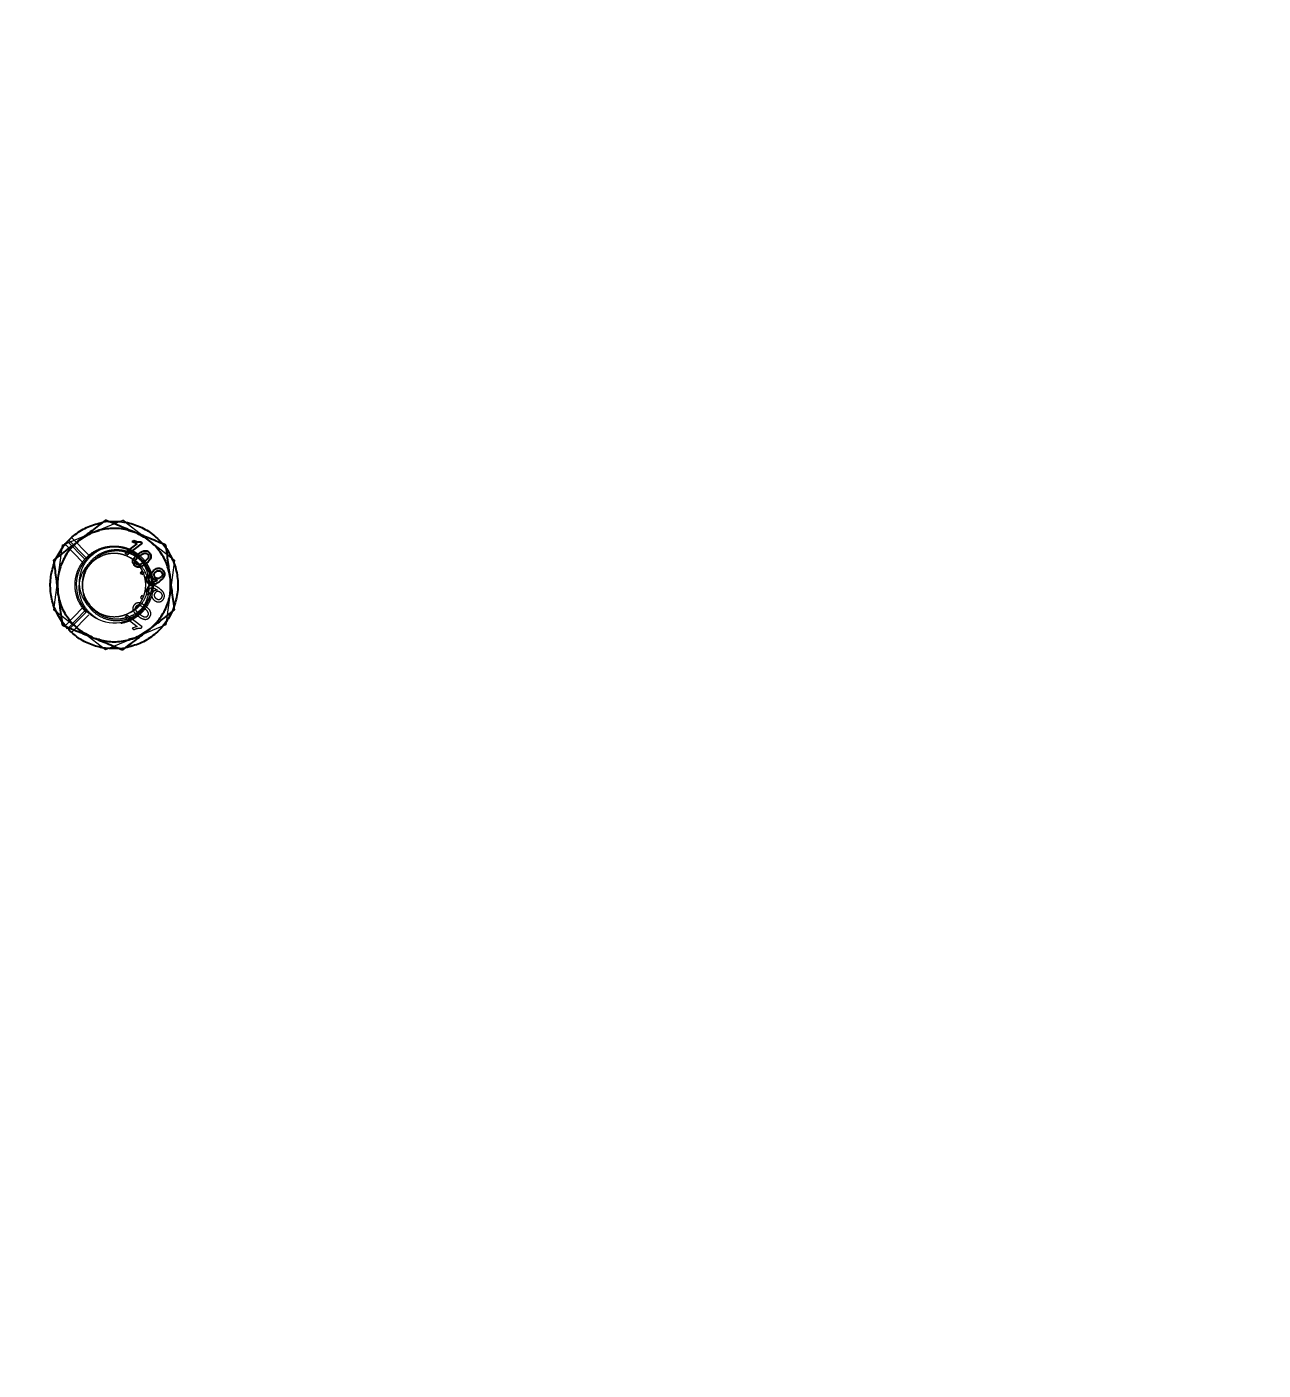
# Model space of a CAD drawing. Header units: millimetres. Extents: x 861 to 27901, y 673 to 17923.
# Drawn here: x 10951.9 to 11211.3, y 6566.1 to 6848 of the extents above; entities that cross this region are included whole.
import ezdxf

# ---------------------------------------------------------------- set-up
doc = ezdxf.new("R2010")
doc.units = ezdxf.units.MM
doc.header["$LTSCALE"] = 33.3
doc.linetypes.add('HIDDEN', pattern=[1.905, 1.27, -0.635])
doc.layers.add('CAPA_1', color=7, linetype='Continuous')
doc.styles.add('SLDTEXTSTYLE0', font='TXT', dxfattribs={"width": 0.75})
doc.dimstyles.new('SLDDIMSTYLE0', dxfattribs={"dimtxt": 66.6, "dimasz": 66.6, "dimexe": 0, "dimexo": 0.0625, "dimgap": 16.65, "dimtad": 2, "dimdec": 0, "dimlfac": 1.261261, "dimrnd": 1e-09, "dimzin": 12, "dimdsep": 46, "dimtxsty": 'SLDTEXTSTYLE0', "dimsah": 1, "dimcen": 0.09, "dimadec": 0, "dimazin": 3, "dimtfac": 1, "dimtdec": 0, "dimtofl": 0, "dimtmove": 0, "dimatfit": 3, "dimfxl": 1, "dimfrac": 2, "dimtolj": 1, "dimtzin": 12, "dimarcsym": 0})

# ---------------------------------------------------------------- blocks, each defined once
blk = doc.blocks.new('_D_13')
at = {"layer": 'CAPA_1', "transparency": 16777216}
for p, q in [((9823.17, 6912.25), (14695.32, 6912.25)), ((14662.02, 6912.25), (14662.02, 5357.98)), ((14240.18, 5357.98), (14695.32, 5357.98))]:
    blk.add_line(p, q, dxfattribs=at)
for points in [[(14662.02, 6912.25), (14651.77, 6845.65), (14672.27, 6845.65)], [(14662.02, 5357.98), (14672.27, 5424.58), (14651.77, 5424.58)]]:
    blk.add_solid(points, dxfattribs=at)
at = {"layer": 'CAPA_1', "transparency": 16777216, "insert": (14576.17, 6036.69), "char_height": 66.6, "attachment_point": 1, "rotation": 90, "style": 'SLDTEXTSTYLE0'}
blk.add_mtext('1960', dxfattribs=at)

msp = doc.modelspace()

# ---------------------------------------------------------------- linework, layer by layer
at = {"color": 1, "linetype": 'HIDDEN', "lineweight": 18}
for p, q in [((10959.29, 6739.23), (10971.98, 6744.47)), ((10968.07, 6744.07), (10967.19, 6743.85)), ((10967.79, 6744.03), (10969.02, 6744.19)), ((10969.66, 6744.17), (10968.33, 6744.1)), ((10972.55, 6744.03), (10971.98, 6744.47)), ((10972.55, 6744.03), (10982.86, 6736.09)), ((10965.63, 6741.85), (10967.12, 6742.25)), ((10973.22, 6742.25), (10974.72, 6741.84)), ((10959.29, 6739.23), (10957.47, 6725.62)), ((10963.55, 6735.68), (10959.89, 6739.43)), ((10960.42, 6740.03), (10960.04, 6739.54)), ((10964.05, 6736.31), (10960.42, 6740.03)), ((10960.65, 6740.27), (10961.23, 6740.82)), ((10964.28, 6736.55), (10960.65, 6740.27)), ((10961.7, 6741.17), (10961.23, 6740.82)), ((10961.23, 6740.82), (10964.87, 6737.1)), ((10977.42, 6740.28), (10978.51, 6739.19)), ((10981.29, 6738.26), (10980.17, 6739.7)), ((10980.39, 6739.51), (10981.15, 6738.52)), ((10957.65, 6735.58), (10957.44, 6734.82)), ((10957.57, 6735.38), (10958.04, 6736.53)), ((10958.38, 6737.06), (10957.74, 6735.8)), ((10964.28, 6736.55), (10964.87, 6737.1)), ((10964.87, 6737.1), (10965, 6737.19)), ((10967.63, 6736.97), (10967.78, 6737.05)), ((10974.55, 6737.42), (10975.01, 6737.14)), ((10975.19, 6736.97), (10975.01, 6737.14)), ((10982.86, 6736.09), (10981.05, 6722.48)), ((10958.78, 6733.91), (10958.38, 6732.43)), ((10981.56, 6733.91), (10981.92, 6732.54)), ((10958.78, 6727.8), (10958.42, 6729.17)), ((10976, 6728.68), (10975.68, 6728.26)), ((10975.68, 6728.26), (10976.09, 6727.94)), ((10976.41, 6728.36), (10976, 6728.68)), ((10977.29, 6728.73), (10977.65, 6729.12)), ((10977.83, 6728.95), (10978.02, 6729.79)), ((10979.21, 6729.83), (10979.29, 6729.77)), ((10981.96, 6729.29), (10981.56, 6727.8)), ((10968.36, 6717.24), (10957.47, 6725.62)), ((10963.55, 6726.04), (10959.89, 6722.28)), ((10964.05, 6725.41), (10960.65, 6721.92)), ((10964.28, 6725.16), (10960.98, 6721.78)), ((10961.23, 6720.89), (10964.87, 6724.61)), ((10964.41, 6725.06), (10963.52, 6726.08)), ((10963.55, 6726.04), (10964.05, 6725.41)), ((10964.79, 6727.03), (10965.17, 6726.51)), ((10972.81, 6724.54), (10972.49, 6724.13)), ((10976.04, 6722.06), (10972.81, 6724.54)), ((10974.71, 6724.41), (10975.24, 6724.78)), ((10976.14, 6725.64), (10975.01, 6724.57)), ((10981.97, 6724.66), (10982.4, 6725.43)), ((10982.77, 6726.33), (10982.29, 6725.18)), ((10982.49, 6725.67), (10982.91, 6726.96)), ((10959.17, 6723.24), (10960.72, 6721.38)), ((10959.89, 6722.28), (10959.19, 6723.19)), ((10962.91, 6721.43), (10961.83, 6722.52)), ((10981.05, 6722.48), (10968.36, 6717.24)), ((10972.49, 6724.13), (10975.01, 6722.19)), ((10975.01, 6722.19), (10973.96, 6721.81)), ((10973.96, 6721.81), (10974.34, 6721.52)), ((10975.83, 6721.79), (10976.04, 6722.06)), ((10974.7, 6719.86), (10973.22, 6719.47)), ((10970.79, 6717.53), (10972.63, 6717.71)), ((10972.55, 6717.68), (10971.32, 6717.52))]:
    msp.add_line(p, q, dxfattribs=at)
at = {"color": 7, "linetype": 'Continuous', "lineweight": 25}
for p, q in [((10972.49, 6737.59), (10975.01, 6739.52)), ((10976.04, 6739.66), (10972.81, 6737.17)), ((10973.96, 6739.9), (10974.34, 6740.19)), ((10975.01, 6739.52), (10973.96, 6739.9)), ((10975.83, 6739.92), (10976.04, 6739.66)), ((10972.81, 6737.17), (10972.49, 6737.59)), ((10975.68, 6733.45), (10976.09, 6733.77)), ((10976, 6733.04), (10975.68, 6733.45)), ((10976.41, 6733.35), (10976, 6733.04)), ((10976.09, 6733.77), (10976.41, 6733.35)), ((10977.29, 6732.98), (10977.65, 6732.6)), ((10979.21, 6731.88), (10979.29, 6731.94)), ((10960.42, 6721.68), (10959.89, 6722.28)), ((10960.65, 6721.92), (10960.42, 6721.68)), ((10960.98, 6721.78), (10960.65, 6721.44))]:
    msp.add_line(p, q, dxfattribs=at)
at = {"color": 1, "linetype": 'HIDDEN', "lineweight": 18}
msp.add_arc((10970.17, 6730.86), 7.93, 37.5876, 307.5876, dxfattribs=at)
at = {"color": 7, "linetype": 'Continuous', "lineweight": 25}
for points in [[(10958.04, 6736.53), (10958.56, 6737.46), (10959.6, 6739.33), (10961.93, 6741.55), (10964.68, 6743.24), (10966.75, 6743.77), (10967.79, 6744.03)], [(10969.02, 6744.19), (10970.09, 6744.21), (10972.22, 6744.25), (10975.32, 6743.34), (10978.15, 6741.8), (10979.64, 6740.27), (10980.39, 6739.51)], [(10974.7, 6741.85), (10973.71, 6742.17), (10971.73, 6742.82), (10968.58, 6742.76), (10965.53, 6741.99), (10963.79, 6740.85), (10962.91, 6740.28)], [(10981.96, 6732.43), (10981.74, 6733.45), (10981.31, 6735.48), (10979.69, 6738.18), (10977.49, 6740.44), (10975.63, 6741.38), (10974.7, 6741.85)], [(10962.91, 6740.28), (10962.14, 6739.58), (10960.59, 6738.19), (10959.06, 6735.44), (10958.2, 6732.4), (10958.32, 6730.33), (10958.38, 6729.29)], [(10981.15, 6738.52), (10981.7, 6737.6), (10982.79, 6735.77), (10983.55, 6732.64), (10983.64, 6729.41), (10983.06, 6727.36), (10982.77, 6726.33)], [(10959.19, 6723.19), (10958.64, 6724.11), (10957.54, 6725.94), (10956.79, 6729.07), (10956.7, 6732.3), (10957.28, 6734.35), (10957.57, 6735.38)], [(10977.42, 6721.43), (10978.2, 6722.13), (10979.75, 6723.52), (10981.27, 6726.28), (10982.14, 6729.31), (10982.02, 6731.39), (10981.96, 6732.43)], [(10965.63, 6719.86), (10964.7, 6720.33), (10962.84, 6721.27), (10960.65, 6723.53), (10959.02, 6726.23), (10958.6, 6728.27), (10958.38, 6729.29)], [(10982.29, 6725.18), (10981.78, 6724.25), (10980.74, 6722.38), (10978.4, 6720.16), (10975.66, 6718.47), (10973.59, 6717.94), (10972.55, 6717.68)], [(10971.32, 6717.52), (10970.34, 6717.5), (10968.38, 6717.45), (10965.51, 6718.2), (10962.85, 6719.48), (10961.38, 6720.79), (10960.65, 6721.44)], [(10965.63, 6719.86), (10966.62, 6719.54), (10968.6, 6718.89), (10971.76, 6718.95), (10974.81, 6719.72), (10976.55, 6720.86), (10977.42, 6721.43)]]:
    msp.add_open_spline(points, degree=3, dxfattribs=at)
for points, knots in [([(10968.36, 6744.47), (10967.4, 6743.74), (10965.62, 6742.36), (10963.78, 6740.94), (10962.91, 6740.28)], [0, 0, 0, 0, 0.532771, 1, 1, 1, 1]), ([(10974.7, 6741.85), (10973.7, 6742.26), (10971.55, 6743.15), (10969.47, 6744.01), (10968.36, 6744.47)], [0, 0, 0, 0, 0.467229, 1, 1, 1, 1]), ([(10981.05, 6739.23), (10979.94, 6739.69), (10977.86, 6740.55), (10975.71, 6741.44), (10974.7, 6741.85)], [0, 0, 0, 0, 0.532771, 1, 1, 1, 1]), ([(10962.91, 6740.28), (10962.05, 6739.62), (10960.21, 6738.2), (10958.42, 6736.82), (10957.47, 6736.09)], [0, 0, 0, 0, 0.467229, 1, 1, 1, 1]), ([(10974.34, 6740.19), (10974.58, 6740.09), (10975.06, 6739.89), (10975.57, 6739.91), (10975.83, 6739.92)], [0, 0, 0, 0, 0.500866, 1, 1, 1, 1]), ([(10981.96, 6732.43), (10981.81, 6733.5), (10981.51, 6735.81), (10981.21, 6738.04), (10981.05, 6739.23)], [0, 0, 0, 0, 0.467229, 1, 1, 1, 1]), ([(10957.47, 6736.09), (10957.63, 6734.9), (10957.93, 6732.67), (10958.24, 6730.36), (10958.38, 6729.29)], [0, 0, 0, 0, 0.532771, 1, 1, 1, 1]), ([(10974.36, 6735.07), (10974.27, 6735.22), (10974.13, 6735.43), (10974.09, 6735.74), (10974.09, 6735.91), (10974.11, 6735.99), (10974.12, 6736.03)], [0, 0, 0, 0, 0.498795, 0.749148, 0.874576, 1, 1, 1, 1]), ([(10974.12, 6736.03), (10974.17, 6736.17), (10974.28, 6736.44), (10974.64, 6736.9), (10974.98, 6737.18), (10975.2, 6737.36)], [0, 0, 0, 0, 0.249754, 0.499871, 1, 1, 1, 1]), ([(10974.73, 6735.36), (10974.69, 6735.43), (10974.6, 6735.57), (10974.59, 6735.83), (10974.65, 6736.07), (10974.93, 6736.49), (10975.26, 6736.74), (10975.52, 6736.95)], [0, 0, 0, 0, 0.124696, 0.249462, 0.374432, 0.499637, 1, 1, 1, 1]), ([(10976.47, 6735.71), (10976.21, 6735.51), (10975.88, 6735.26), (10975.4, 6735.1), (10975.15, 6735.1), (10974.91, 6735.18), (10974.79, 6735.3), (10974.73, 6735.36)], [0, 0, 0, 0, 0.50041, 0.625613, 0.75058, 0.875344, 1, 1, 1, 1]), ([(10975.2, 6737.36), (10975.38, 6737.5), (10975.76, 6737.77), (10976.29, 6738.02), (10976.75, 6738.08), (10977.1, 6738.02), (10977.4, 6737.85), (10977.55, 6737.68), (10977.63, 6737.59)], [0, 0, 0, 0, 0.250482, 0.500346, 0.631705, 0.750221, 0.874987, 1, 1, 1, 1]), ([(10975.52, 6736.95), (10975.7, 6737.08), (10975.97, 6737.28), (10976.37, 6737.5), (10976.59, 6737.54), (10976.7, 6737.56)], [0, 0, 0, 0, 0.5003723, 0.7505151, 1, 1, 1, 1]), ([(10977.25, 6737.31), (10977.3, 6737.23), (10977.39, 6737.09), (10977.4, 6736.84), (10977.34, 6736.59), (10977.06, 6736.17), (10976.74, 6735.92), (10976.47, 6735.71)], [0, 0, 0, 0, 0.124745, 0.249484, 0.374471, 0.499648, 1, 1, 1, 1]), ([(10976.7, 6737.56), (10976.76, 6737.56), (10976.86, 6737.56), (10977.01, 6737.51), (10977.15, 6737.43), (10977.22, 6737.35), (10977.25, 6737.31)], [0, 0, 0, 0, 0.250158, 0.500156, 0.750032, 1, 1, 1, 1]), ([(10977.63, 6737.59), (10977.69, 6737.49), (10977.82, 6737.3), (10977.91, 6736.96), (10977.88, 6736.61), (10977.59, 6735.98), (10977.15, 6735.6), (10976.79, 6735.29)], [0, 0, 0, 0, 0.125373, 0.250644, 0.375698, 0.501113, 1, 1, 1, 1]), ([(10976.79, 6735.29), (10976.6, 6735.16), (10976.23, 6734.89), (10975.7, 6734.65), (10975.24, 6734.58), (10974.9, 6734.64), (10974.59, 6734.81), (10974.44, 6734.98), (10974.36, 6735.07)], [0, 0, 0, 0, 0.250476, 0.500347, 0.625768, 0.750176, 0.87497, 1, 1, 1, 1]), ([(10977.15, 6731.45), (10977.07, 6731.57), (10976.95, 6731.75), (10976.89, 6732.03), (10976.89, 6732.31), (10977.01, 6732.66), (10977.2, 6732.87), (10977.29, 6732.98)], [0, 0, 0, 0, 0.249859, 0.375718, 0.500481, 0.749846, 1, 1, 1, 1]), ([(10978.3, 6732.36), (10978.25, 6732.43), (10978.16, 6732.56), (10978.08, 6732.79), (10978.05, 6733.04), (10978.08, 6733.28), (10978.16, 6733.52), (10978.32, 6733.8), (10978.51, 6733.97), (10978.63, 6734.07)], [0, 0, 0, 0, 0.125074, 0.250064, 0.373261, 0.500199, 0.624296, 0.750369, 1, 1, 1, 1]), ([(10978.77, 6732.52), (10978.71, 6732.61), (10978.62, 6732.74), (10978.58, 6732.96), (10978.59, 6733.12), (10978.63, 6733.27), (10978.73, 6733.46), (10978.85, 6733.57), (10978.93, 6733.64)], [0, 0, 0, 0, 0.249521, 0.373851, 0.499889, 0.624096, 0.750315, 1, 1, 1, 1]), ([(10978.63, 6734.07), (10978.77, 6734.17), (10978.99, 6734.31), (10979.33, 6734.39), (10979.59, 6734.4), (10979.84, 6734.36), (10980.17, 6734.23), (10980.34, 6734.04), (10980.46, 6733.91)], [0, 0, 0, 0, 0.2498689, 0.3764535, 0.5003477, 0.6272386, 0.7508241, 1, 1, 1, 1]), ([(10978.93, 6733.64), (10979.02, 6733.71), (10979.21, 6733.83), (10979.5, 6733.88), (10979.73, 6733.85), (10979.94, 6733.77), (10980.06, 6733.64), (10980.14, 6733.56)], [0, 0, 0, 0, 0.25025, 0.499842, 0.629576, 0.750665, 1, 1, 1, 1]), ([(10980.46, 6733.91), (10980.52, 6733.82), (10980.65, 6733.63), (10980.73, 6733.3), (10980.73, 6732.96), (10980.61, 6732.52), (10980.27, 6732.06), (10979.92, 6731.78), (10979.74, 6731.64)], [0, 0, 0, 0, 0.125064, 0.25009, 0.37511, 0.500169, 0.749441, 1, 1, 1, 1]), ([(10980.14, 6733.56), (10980.2, 6733.47), (10980.28, 6733.33), (10980.31, 6733.11), (10980.29, 6732.95), (10980.23, 6732.79), (10980.12, 6732.6), (10980, 6732.5), (10979.91, 6732.43)], [0, 0, 0, 0, 0.249017, 0.372138, 0.499365, 0.623562, 0.749893, 1, 1, 1, 1]), ([(10979.74, 6731.64), (10979.55, 6731.49), (10979.15, 6731.21), (10978.58, 6730.96), (10978.08, 6730.92), (10977.72, 6731), (10977.39, 6731.17), (10977.23, 6731.36), (10977.15, 6731.45)], [0, 0, 0, 0, 0.250485, 0.500119, 0.627899, 0.750092, 0.874994, 1, 1, 1, 1]), ([(10977.65, 6732.6), (10977.59, 6732.53), (10977.49, 6732.4), (10977.41, 6732.21), (10977.4, 6732.05), (10977.42, 6731.93), (10977.47, 6731.82), (10977.52, 6731.75), (10977.54, 6731.71)], [0, 0, 0, 0, 0.276477, 0.499318, 0.623718, 0.749496, 0.874756, 1, 1, 1, 1]), ([(10977.54, 6731.71), (10977.59, 6731.66), (10977.7, 6731.54), (10977.91, 6731.43), (10978.15, 6731.4), (10978.61, 6731.5), (10978.94, 6731.71), (10979.21, 6731.88)], [0, 0, 0, 0, 0.125207, 0.25031, 0.375339, 0.50062, 1, 1, 1, 1]), ([(10979.29, 6731.94), (10979.19, 6731.94), (10979.01, 6731.93), (10978.73, 6732.01), (10978.48, 6732.15), (10978.36, 6732.29), (10978.3, 6732.36)], [0, 0, 0, 0, 0.248943, 0.49945, 0.750285, 1, 1, 1, 1]), ([(10979.91, 6732.43), (10979.82, 6732.37), (10979.69, 6732.27), (10979.48, 6732.22), (10979.31, 6732.21), (10979.15, 6732.24), (10978.95, 6732.32), (10978.84, 6732.44), (10978.77, 6732.52)], [0, 0, 0, 0, 0.249976, 0.378222, 0.500342, 0.627452, 0.750811, 1, 1, 1, 1]), ([(10982.86, 6725.62), (10982.71, 6726.81), (10982.41, 6729.04), (10982.1, 6731.35), (10981.96, 6732.43)], [0, 0, 0, 0, 0.532771, 1, 1, 1, 1]), ([(10958.38, 6729.29), (10958.52, 6728.21), (10958.83, 6725.9), (10959.13, 6723.67), (10959.29, 6722.48)], [0, 0, 0, 0, 0.467229, 1, 1, 1, 1]), ([(10977.42, 6721.43), (10978.28, 6722.09), (10980.13, 6723.51), (10981.91, 6724.89), (10982.86, 6725.62)], [0, 0, 0, 0, 0.467229, 1, 1, 1, 1]), ([(10959.29, 6722.48), (10960.4, 6722.02), (10962.48, 6721.16), (10964.63, 6720.28), (10965.63, 6719.86)], [0, 0, 0, 0, 0.532771, 1, 1, 1, 1]), ([(10965.63, 6719.86), (10966.64, 6719.45), (10968.79, 6718.56), (10970.87, 6717.7), (10971.98, 6717.24)], [0, 0, 0, 0, 0.467229, 1, 1, 1, 1]), ([(10971.98, 6717.24), (10972.93, 6717.98), (10974.72, 6719.35), (10976.56, 6720.77), (10977.42, 6721.43)], [0, 0, 0, 0, 0.532771, 1, 1, 1, 1])]:
    msp.add_open_spline(points, degree=3, knots=knots, dxfattribs=at)
at = {"color": 1, "linetype": 'HIDDEN', "lineweight": 18}
for points, knots in [([(10963.05, 6740.36), (10963.01, 6740.34), (10962.52, 6740.07), (10962.16, 6739.61), (10961.83, 6739.19)], [0, 0, 0, 0, 0.071301, 1, 1, 1, 1]), ([(10966.93, 6738.09), (10966.17, 6737.59), (10964.91, 6736.74), (10963.56, 6734.79), (10962.81, 6732.62), (10962.82, 6730.05), (10963.74, 6727.68), (10965.06, 6725.97), (10966.19, 6725.46), (10966.54, 6725.3)], [0, 0, 0, 0, 0.172544, 0.287961, 0.445426, 0.6059, 0.76529, 0.926774, 1, 1, 1, 1]), ([(10966.93, 6723.62), (10966.17, 6724.12), (10964.91, 6724.97), (10963.56, 6726.92), (10962.81, 6729.1), (10962.82, 6731.65), (10963.73, 6734.04), (10965.28, 6735.94), (10966.7, 6736.55), (10967.34, 6736.82)], [0, 0, 0, 0, 0.163193, 0.272354, 0.421286, 0.573063, 0.723815, 0.876546, 1, 1, 1, 1]), ([(10963.58, 6731.73), (10963.64, 6732.19), (10963.74, 6733.11), (10964.35, 6734.68), (10965.47, 6736.24), (10967.2, 6737.53), (10969.19, 6738.24), (10971.29, 6738.38), (10973.34, 6737.92), (10975.13, 6737.01), (10976.04, 6736.1), (10976.45, 6735.69)], [0, 0, 0, 0, 0.081677, 0.16135, 0.291035, 0.413148, 0.534221, 0.654764, 0.776345, 0.898838, 1, 1, 1, 1]), ([(10964.91, 6726.81), (10965.1, 6726.57), (10965.59, 6725.99), (10966.3, 6725.43), (10966.95, 6725.04), (10967.41, 6724.81), (10967.99, 6724.57), (10968.43, 6724.44), (10968.67, 6724.39), (10968.67, 6724.39), (10968.67, 6724.39), (10968.67, 6724.39), (10968.67, 6724.39), (10968.68, 6724.38), (10968.68, 6724.38), (10968.7, 6724.38), (10968.73, 6724.37), (10968.79, 6724.36), (10969, 6724.32), (10969.72, 6724.2), (10970.53, 6724.2), (10971.32, 6724.31), (10971.77, 6724.4), (10972.28, 6724.55), (10972.72, 6724.72), (10973, 6724.85), (10973.27, 6724.98), (10973.61, 6725.17), (10974.09, 6725.48), (10974.53, 6725.84), (10974.93, 6726.21), (10975.31, 6726.64), (10975.7, 6727.15), (10976, 6727.66), (10976.17, 6728), (10976.29, 6728.28), (10976.44, 6728.64), (10976.61, 6729.19), (10976.73, 6729.75), (10976.8, 6730.35), (10976.82, 6730.94), (10976.79, 6731.5), (10976.72, 6731.97), (10976.65, 6732.31), (10976.6, 6732.51), (10976.53, 6732.76), (10976.42, 6733.13), (10976.21, 6733.63), (10975.99, 6734.05), (10975.78, 6734.41), (10975.44, 6734.92), (10974.89, 6735.57), (10974.1, 6736.24), (10973.31, 6736.72), (10972.58, 6737.06), (10971.89, 6737.29), (10971.18, 6737.43), (10970.47, 6737.5), (10969.23, 6737.49), (10967.48, 6737.07), (10965.55, 6735.8), (10964.11, 6733.96), (10963.76, 6732.47), (10963.58, 6731.73)], [0, 0, 0, 0, 0.025018, 0.062505, 0.073457, 0.087536, 0.104741, 0.12507, 0.12508, 0.125088, 0.125103, 0.125129, 0.125176, 0.125264, 0.125429, 0.125753, 0.126422, 0.127908, 0.131491, 0.144058, 0.187539, 0.197474, 0.209566, 0.225509, 0.240805, 0.248969, 0.250106, 0.265748, 0.281391, 0.297034, 0.312676, 0.325838, 0.344007, 0.365974, 0.374124, 0.375253, 0.390902, 0.40655, 0.422199, 0.437847, 0.456199, 0.471384, 0.483402, 0.495485, 0.499868, 0.500438, 0.516867, 0.531646, 0.544773, 0.556248, 0.566071, 0.595236, 0.625559, 0.651348, 0.670843, 0.691621, 0.711565, 0.729805, 0.750654, 0.81299, 0.875327, 0.937663, 1, 1, 1, 1]), ([(10978.03, 6731.89), (10977.94, 6732.26), (10977.76, 6733.01), (10977.32, 6733.95), (10976.82, 6734.78), (10976.24, 6735.54), (10975.3, 6736.46), (10974.33, 6737.09), (10973.47, 6737.48), (10972.99, 6737.66), (10972.46, 6737.81), (10971.44, 6738.02), (10969.9, 6738.07), (10967.96, 6737.55), (10966.39, 6736.68), (10965.71, 6735.84), (10965.46, 6735.53)], [0, 0, 0, 0, 0.0699533, 0.1399172, 0.1901927, 0.2485512, 0.3148798, 0.4302468, 0.4592136, 0.4882059, 0.5242061, 0.559732, 0.6792737, 0.8024253, 0.9266766, 1, 1, 1, 1]), ([(10972.88, 6736.92), (10973.3, 6736.74), (10974.14, 6736.39), (10975.58, 6735.29), (10976.91, 6733.49), (10977.51, 6731.22), (10977.44, 6728.93), (10976.74, 6726.87), (10975.25, 6724.8), (10973.84, 6723.95), (10973.02, 6723.46)], [0, 0, 0, 0, 0.079497, 0.158991, 0.315135, 0.461945, 0.560322, 0.714796, 0.834185, 1, 1, 1, 1]), ([(10977.43, 6730.96), (10977.43, 6731.46), (10977.45, 6732.85), (10976.73, 6734.84), (10975.26, 6736.91), (10973.84, 6737.76), (10973.02, 6738.25)], [0, 0, 0, 0, 0.165547, 0.45872, 0.685305, 1, 1, 1, 1]), ([(10963.58, 6729.99), (10963.64, 6729.52), (10963.74, 6728.6), (10964.35, 6727.03), (10965.47, 6725.47), (10967.2, 6724.18), (10969.19, 6723.47), (10971.29, 6723.33), (10973.34, 6723.79), (10975.13, 6724.71), (10976.04, 6725.61), (10976.45, 6726.02)], [0, 0, 0, 0, 0.081677, 0.161349, 0.291035, 0.413148, 0.534221, 0.654765, 0.776346, 0.898839, 1, 1, 1, 1]), ([(10972.88, 6724.79), (10973.3, 6724.97), (10974.14, 6725.32), (10975.57, 6726.42), (10976.95, 6728.22), (10977.27, 6729.93), (10977.43, 6730.75)], [0, 0, 0, 0, 0.172574, 0.345139, 0.684098, 1, 1, 1, 1]), ([(10977.15, 6730.26), (10977.07, 6730.14), (10976.95, 6729.96), (10976.89, 6729.68), (10976.89, 6729.4), (10977.01, 6729.05), (10977.2, 6728.84), (10977.29, 6728.73)], [0, 0, 0, 0, 0.249859, 0.375956, 0.500482, 0.749847, 1, 1, 1, 1]), ([(10979.74, 6730.07), (10979.55, 6730.22), (10979.15, 6730.51), (10978.58, 6730.75), (10978.08, 6730.79), (10977.72, 6730.72), (10977.39, 6730.54), (10977.23, 6730.35), (10977.15, 6730.26)], [0, 0, 0, 0, 0.250485, 0.500118, 0.62804, 0.750092, 0.874994, 1, 1, 1, 1]), ([(10977.65, 6729.12), (10977.59, 6729.19), (10977.49, 6729.31), (10977.41, 6729.5), (10977.4, 6729.66), (10977.43, 6729.82), (10977.49, 6729.93), (10977.54, 6730)], [0, 0, 0, 0, 0.277074, 0.499914, 0.624834, 0.750381, 1, 1, 1, 1]), ([(10977.54, 6730), (10977.59, 6730.06), (10977.7, 6730.17), (10977.91, 6730.28), (10978.15, 6730.31), (10978.61, 6730.21), (10978.94, 6730), (10979.21, 6729.83)], [0, 0, 0, 0, 0.125207, 0.25031, 0.375339, 0.50062, 1, 1, 1, 1]), ([(10980.46, 6727.8), (10980.52, 6727.9), (10980.65, 6728.08), (10980.73, 6728.42), (10980.73, 6728.75), (10980.61, 6729.19), (10980.27, 6729.65), (10979.92, 6729.93), (10979.74, 6730.07)], [0, 0, 0, 0, 0.1250636, 0.2500896, 0.37511, 0.5001694, 0.749441, 1, 1, 1, 1]), ([(10978.03, 6729.82), (10977.94, 6729.45), (10977.76, 6728.71), (10977.32, 6727.76), (10976.82, 6726.93), (10976.24, 6726.17), (10975.3, 6725.25), (10974.33, 6724.62), (10973.47, 6724.23), (10972.99, 6724.06), (10972.46, 6723.9), (10971.44, 6723.69), (10969.91, 6723.65), (10967.95, 6724.15), (10966.17, 6725.19), (10965.33, 6726.27), (10964.91, 6726.81)], [0, 0, 0, 0, 0.066556, 0.133122, 0.180955, 0.236479, 0.299586, 0.40935, 0.43691, 0.464494, 0.498745, 0.532545, 0.646281, 0.763453, 0.88167, 1, 1, 1, 1]), ([(10976.79, 6726.42), (10976.6, 6726.55), (10976.23, 6726.82), (10975.7, 6727.07), (10975.24, 6727.13), (10974.9, 6727.07), (10974.59, 6726.9), (10974.44, 6726.73), (10974.36, 6726.64)], [0, 0, 0, 0, 0.2504758, 0.5003474, 0.6257683, 0.7501762, 0.8749697, 1, 1, 1, 1]), ([(10976.79, 6726.42), (10976.6, 6726.55), (10976.23, 6726.82), (10975.7, 6727.07), (10975.24, 6727.13), (10974.9, 6727.07), (10974.59, 6726.9), (10974.44, 6726.73), (10974.36, 6726.64)], [0, 0, 0, 0, 0.2504715, 0.5003388, 0.6261881, 0.7501805, 0.8749718, 1, 1, 1, 1]), ([(10975.01, 6724.57), (10975.28, 6724.8), (10975.64, 6725.1), (10976, 6725.48), (10976.21, 6725.72), (10976.47, 6726.03), (10976.77, 6726.45), (10977.22, 6727.18), (10977.74, 6728.29), (10977.93, 6729.31), (10978.03, 6729.82)], [0, 0, 0, 0, 0.174168, 0.224334, 0.249848, 0.333258, 0.41667, 0.500084, 0.750043, 1, 1, 1, 1]), ([(10978.3, 6729.35), (10978.27, 6729.32), (10978.22, 6729.25), (10978.15, 6729.11), (10978.08, 6728.92), (10978.05, 6728.67), (10978.08, 6728.43), (10978.16, 6728.2), (10978.32, 6727.91), (10978.51, 6727.75), (10978.63, 6727.64)], [0, 0, 0, 0, 0.062611, 0.125226, 0.250194, 0.373586, 0.500286, 0.62458, 0.750412, 1, 1, 1, 1]), ([(10979.29, 6729.77), (10979.19, 6729.77), (10979, 6729.78), (10978.73, 6729.7), (10978.48, 6729.56), (10978.36, 6729.42), (10978.3, 6729.35)], [0, 0, 0, 0, 0.24954, 0.50198, 0.751372, 1, 1, 1, 1]), ([(10978.77, 6729.19), (10978.71, 6729.1), (10978.62, 6728.97), (10978.58, 6728.76), (10978.59, 6728.6), (10978.63, 6728.44), (10978.73, 6728.25), (10978.85, 6728.14), (10978.93, 6728.07)], [0, 0, 0, 0, 0.24952, 0.373528, 0.499888, 0.62379, 0.750316, 1, 1, 1, 1]), ([(10978.63, 6727.64), (10978.77, 6727.54), (10978.99, 6727.4), (10979.33, 6727.32), (10979.59, 6727.31), (10979.84, 6727.36), (10980.17, 6727.49), (10980.34, 6727.68), (10980.46, 6727.8)], [0, 0, 0, 0, 0.249869, 0.376654, 0.500348, 0.627459, 0.750824, 1, 1, 1, 1]), ([(10979.91, 6729.29), (10979.82, 6729.35), (10979.69, 6729.44), (10979.48, 6729.5), (10979.31, 6729.5), (10979.15, 6729.48), (10978.95, 6729.39), (10978.84, 6729.27), (10978.77, 6729.19)], [0, 0, 0, 0, 0.249977, 0.377915, 0.500342, 0.627106, 0.750811, 1, 1, 1, 1]), ([(10978.93, 6728.07), (10979.02, 6728.01), (10979.21, 6727.88), (10979.5, 6727.83), (10979.73, 6727.86), (10979.94, 6727.95), (10980.06, 6728.07), (10980.14, 6728.15)], [0, 0, 0, 0, 0.25025, 0.499841, 0.629288, 0.750666, 1, 1, 1, 1]), ([(10980.14, 6728.15), (10980.2, 6728.25), (10980.28, 6728.38), (10980.31, 6728.6), (10980.29, 6728.76), (10980.23, 6728.92), (10980.12, 6729.11), (10980, 6729.21), (10979.91, 6729.29)], [0, 0, 0, 0, 0.249017, 0.371845, 0.499365, 0.623226, 0.749892, 1, 1, 1, 1]), ([(10974.36, 6726.64), (10974.27, 6726.49), (10974.13, 6726.28), (10974.09, 6725.98), (10974.09, 6725.81), (10974.11, 6725.72), (10974.12, 6725.68)], [0, 0, 0, 0, 0.498795, 0.749148, 0.874576, 1, 1, 1, 1]), ([(10974.36, 6726.64), (10974.27, 6726.49), (10974.13, 6726.28), (10974.08, 6725.93), (10974.11, 6725.76), (10974.12, 6725.68)], [0, 0, 0, 0, 0.499036, 0.74951, 1, 1, 1, 1]), ([(10974.12, 6725.68), (10974.17, 6725.54), (10974.28, 6725.27), (10974.64, 6724.81), (10974.98, 6724.53), (10975.2, 6724.35)], [0, 0, 0, 0, 0.249754, 0.499871, 1, 1, 1, 1]), ([(10974.73, 6726.35), (10974.69, 6726.28), (10974.6, 6726.14), (10974.59, 6725.89), (10974.65, 6725.64), (10974.93, 6725.23), (10975.26, 6724.97), (10975.52, 6724.76)], [0, 0, 0, 0, 0.1246964, 0.2494617, 0.3744323, 0.4996371, 1, 1, 1, 1]), ([(10976.47, 6726), (10976.21, 6726.2), (10975.88, 6726.45), (10975.4, 6726.62), (10975.15, 6726.61), (10974.91, 6726.53), (10974.79, 6726.41), (10974.73, 6726.35)], [0, 0, 0, 0, 0.50041, 0.625613, 0.75058, 0.875344, 1, 1, 1, 1]), ([(10975.2, 6724.35), (10975.38, 6724.21), (10975.76, 6723.94), (10976.29, 6723.7), (10976.75, 6723.64), (10977.1, 6723.69), (10977.4, 6723.86), (10977.55, 6724.04), (10977.63, 6724.12)], [0, 0, 0, 0, 0.250482, 0.500345, 0.631866, 0.750221, 0.874987, 1, 1, 1, 1]), ([(10975.52, 6724.76), (10975.7, 6724.63), (10975.97, 6724.43), (10976.37, 6724.22), (10976.59, 6724.17), (10976.7, 6724.15)], [0, 0, 0, 0, 0.500372, 0.750515, 1, 1, 1, 1]), ([(10977.25, 6724.41), (10977.3, 6724.48), (10977.39, 6724.62), (10977.4, 6724.87), (10977.34, 6725.12), (10977.06, 6725.54), (10976.74, 6725.8), (10976.47, 6726)], [0, 0, 0, 0, 0.1247447, 0.2494838, 0.3744708, 0.4996481, 1, 1, 1, 1]), ([(10976.7, 6724.15), (10976.76, 6724.15), (10976.86, 6724.15), (10977.01, 6724.2), (10977.15, 6724.29), (10977.22, 6724.37), (10977.25, 6724.41)], [0, 0, 0, 0, 0.250158, 0.500156, 0.750032, 1, 1, 1, 1]), ([(10976.7, 6724.15), (10976.76, 6724.15), (10976.86, 6724.15), (10977.01, 6724.2), (10977.13, 6724.27), (10977.2, 6724.34), (10977.24, 6724.39), (10977.25, 6724.41)], [0, 0, 0, 0, 0.250055, 0.499949, 0.749722, 0.874857, 1, 1, 1, 1]), ([(10977.63, 6724.12), (10977.69, 6724.22), (10977.82, 6724.41), (10977.91, 6724.75), (10977.88, 6725.1), (10977.59, 6725.74), (10977.15, 6726.11), (10976.79, 6726.42)], [0, 0, 0, 0, 0.125373, 0.250644, 0.375698, 0.501113, 1, 1, 1, 1]), ([(10974.34, 6721.52), (10974.58, 6721.62), (10975.06, 6721.83), (10975.57, 6721.8), (10975.83, 6721.79)], [0, 0, 0, 0, 0.500866, 1, 1, 1, 1]), ([(10978.51, 6722.52), (10978.17, 6722.1), (10977.82, 6721.65), (10977.32, 6721.37), (10977.29, 6721.35)], [0, 0, 0, 0, 0.928699, 1, 1, 1, 1]), ([(10967.12, 6719.47), (10966.59, 6719.54), (10966.02, 6719.63), (10965.53, 6719.92), (10965.5, 6719.94)], [0, 0, 0, 0, 0.928699, 1, 1, 1, 1])]:
    msp.add_open_spline(points, degree=3, knots=knots, dxfattribs=at)
for points in [[(10963.55, 6726.04), (10963.26, 6726.48), (10962.69, 6727.36), (10962.18, 6728.86), (10961.94, 6730.42), (10962.01, 6732), (10962.37, 6733.53), (10963.03, 6734.97), (10963.94, 6736.26), (10965.09, 6737.35), (10966.42, 6738.19), (10967.89, 6738.78), (10969.44, 6739.06), (10971.02, 6739.05), (10972.57, 6738.74), (10974.03, 6738.14), (10975.35, 6737.27), (10976.48, 6736.16), (10977.37, 6734.86), (10978, 6733.41), (10978.35, 6731.87), (10978.39, 6730.29), (10978.13, 6728.73), (10977.58, 6727.25), (10976.75, 6725.9), (10975.69, 6724.74), (10974.42, 6723.8), (10972.99, 6723.11), (10971.47, 6722.72), (10969.89, 6722.62), (10968.32, 6722.82), (10966.83, 6723.33), (10965.44, 6724.09), (10964.67, 6724.8), (10964.28, 6725.16)], [(10964.91, 6726.81), (10964.46, 6727.55), (10963.55, 6729.05), (10963.42, 6731.74), (10964.26, 6734.25), (10966.01, 6736.26), (10968.4, 6737.43), (10971.05, 6737.61), (10973.57, 6736.76), (10975.57, 6735.01), (10976.75, 6732.63), (10976.93, 6729.98), (10976.07, 6727.46), (10974.33, 6725.46), (10971.94, 6724.27), (10969.3, 6724.11), (10966.73, 6724.92), (10965.52, 6726.18), (10964.91, 6726.81)], [(10976.45, 6735.69), (10976.75, 6735.26), (10977.33, 6734.4), (10977.87, 6732.92), (10978.15, 6731.38), (10978.07, 6730.34), (10978.03, 6729.82)], [(10964.91, 6726.81), (10964.66, 6727.17), (10964.17, 6727.89), (10963.72, 6729.12), (10963.49, 6730.42), (10963.55, 6731.29), (10963.58, 6731.73)]]:
    msp.add_open_spline(points, degree=3, dxfattribs=at)

# ---------------------------------------------------------------- dimensions: what is measured, and where the dimension line sits
at = {"layer": 'CAPA_1'}
dim = msp.add_linear_dim(base=(14662.02, 5357.98), p1=(9780.88, 6912.25), p2=(14197.89, 5357.98), angle=90, dimstyle='SLDDIMSTYLE0', dxfattribs=at)
dim.commit()
dim.dimension.update_dxf_attribs({"geometry": '_D_13', "text_midpoint": (14662.02, 6135.11), "dimtype": 160})

doc.saveas('drawing.dxf')
